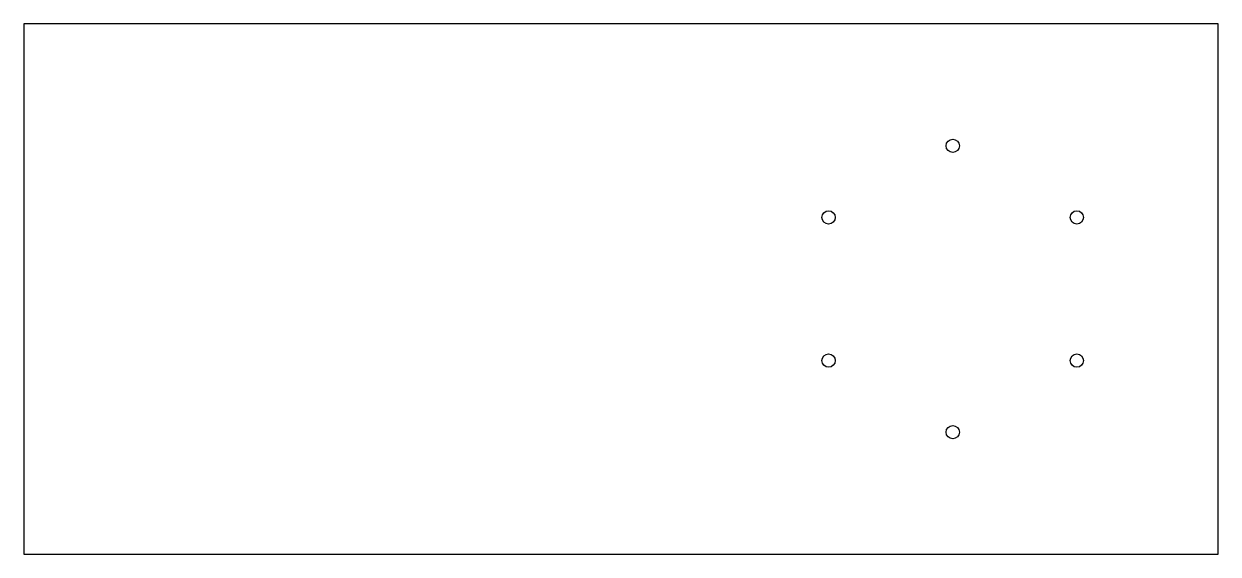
# Model space of a CAD drawing. Header units: millimetres. Extents: x -350 to 100, y -100 to 100.
import ezdxf

# ---------------------------------------------------------------- set-up
doc = ezdxf.new("R2010")
doc.units = ezdxf.units.MM

msp = doc.modelspace()

# ---------------------------------------------------------------- linework, layer by layer
msp.add_lwpolyline([(100, 100), (-350, 100), (-350, -100), (100, -100)], close=True)
for centre in [(0, 54), (-46.77, 27), (46.77, 27), (-46.77, -27), (46.77, -27), (0, -54)]:
    msp.add_circle(centre, 2.5)

doc.saveas('drawing.dxf')
